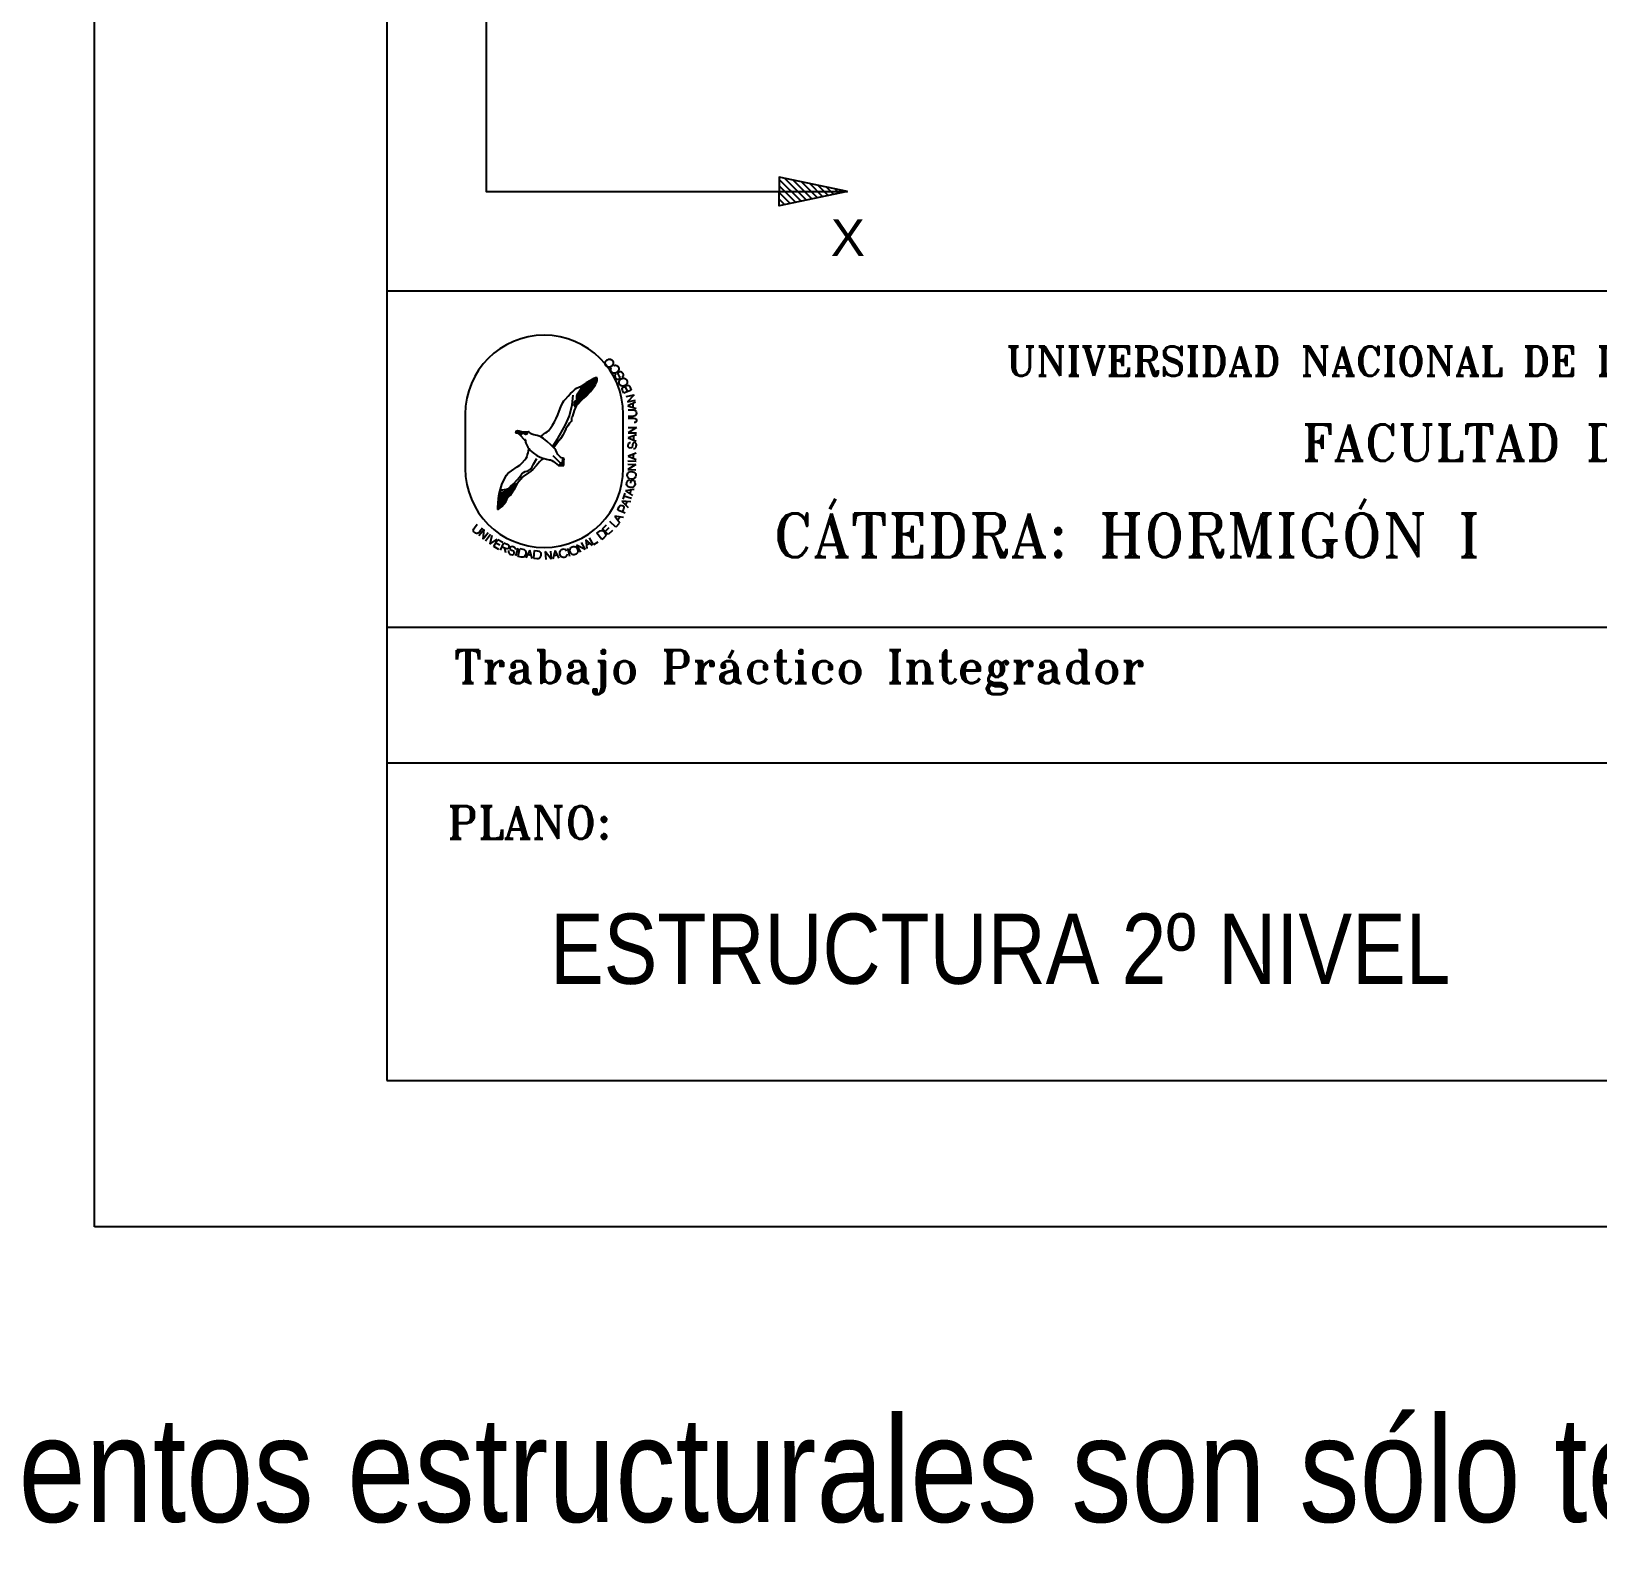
# Model space of a CAD drawing. Header units: millimetres. Extents: x 190.8 to 271.9, y 200.6 to 238.1.
# Drawn here: x 218.39 to 231.78, y 200.6 to 213.61 of the extents above; entities that cross this region are included whole.
import ezdxf
from ezdxf.enums import TextEntityAlignment as Align

# ---------------------------------------------------------------- set-up
doc = ezdxf.new("R2010")
doc.units = ezdxf.units.MM
for name, color, linetype in [('Baja', 2, 'Continuous'), ('CARATULA', 7, 'Continuous'), ('CROQUIS', 7, 'Continuous'), ('Recuadro', 1, 'Continuous'), ('Textos', 2, 'Continuous')]:
    doc.layers.add(name, color=color, linetype=linetype)
doc.styles.add('NARROW', font='ARIALN.TTF', dxfattribs={"width": 0.9})
doc.styles.add('ROMANT', font='romant', dxfattribs={"height": 2.5})
doc.styles.get("Standard").update_dxf_attribs({"font": 'ARIAL.TTF'})

# ---------------------------------------------------------------- blocks, each defined once
blk = doc.blocks.new('*X120')
at = {"color": 0}
for p, q in [((-1.541, -1.612), (-1.11, -1.181)), ((-1.541, -1.629), (-1.146, -1.234)), ((-1.541, -1.647), (-1.25, -1.356)), ((-1.54, -1.593), (-1.075, -1.128)), ((-1.538, -1.573), (-1.036, -1.071)), ((-1.535, -1.553), (-1.015, -1.033)), ((-1.533, -1.533), (-0.997, -0.997)), ((-1.531, -1.513), (-0.978, -0.961)), ((-1.529, -1.494), (-0.96, -0.924)), ((-1.528, -1.475), (-0.982, -0.929)), ((-1.527, -1.456), (-1.019, -0.948)), ((-1.525, -1.437), (-1.057, -0.969)), ((-1.524, -1.418), (-1.098, -0.992)), ((-1.523, -1.399), (-1.141, -1.018)), ((-1.522, -1.38), (-1.22, -1.079)), ((-1.52, -1.361), (-1.294, -1.135)), ((-1.518, -1.341), (-1.337, -1.16)), ((-1.515, -1.321), (-1.37, -1.175)), ((-1.513, -1.301), (-1.391, -1.179)), ((-1.51, -1.28), (-1.41, -1.18)), ((-1.503, -1.256), (-1.428, -1.181)), ((-1.496, -1.231), (-1.45, -1.185)), ((-1.541, -1.665), (-1.267, -1.391)), ((-1.541, -1.682), (-1.286, -1.427)), ((-1.511, -1.67), (-1.31, -1.47)), ((-1.442, -1.619), (-1.385, -1.562))]:
    blk.add_line(p, q, dxfattribs=at)
blk = doc.blocks.new('*X121')
at = {"color": 0}
for p, q in [((0.271, -0.383), (0.359, -0.295)), ((0.288, -0.384), (0.414, -0.258)), ((0.305, -0.384), (0.413, -0.277)), ((0.322, -0.385), (0.412, -0.296)), ((0.34, -0.385), (0.41, -0.314)), ((0.357, -0.386), (0.409, -0.333)), ((0.363, -0.291), (0.416, -0.238)), ((0.366, -0.27), (0.418, -0.219)), ((0.369, -0.249), (0.42, -0.199)), ((0.372, -0.229), (0.411, -0.19)), ((0.374, -0.386), (0.408, -0.352)), ((0.375, -0.208), (0.401, -0.183)), ((0.378, -0.187), (0.39, -0.176)), ((0.391, -0.387), (0.407, -0.371))]:
    blk.add_line(p, q, dxfattribs=at)
blk = doc.blocks.new('*X122')
at = {"color": 0}
for p, q in [((-1.011, 0.58), (-0.965, 0.626)), ((-1.001, 0.608), (-0.991, 0.617)), ((-1, 0.573), (-0.941, 0.632)), ((-0.985, 0.571), (-0.928, 0.628)), ((-0.97, 0.568), (-0.915, 0.623)), ((-0.954, 0.566), (-0.901, 0.619)), ((-0.94, 0.563), (-0.887, 0.615)), ((-0.93, 0.555), (-0.874, 0.611)), ((-0.921, 0.546), (-0.86, 0.607)), ((-0.911, 0.538), (-0.846, 0.604)), ((-0.902, 0.53), (-0.837, 0.595)), ((-0.892, 0.522), (-0.836, 0.579)), ((-0.874, 0.522), (-0.834, 0.562)), ((-0.845, 0.534), (-0.833, 0.545)), ((-0.767, 0.559), (-0.734, 0.592)), ((-0.761, 0.548), (-0.715, 0.593)), ((-0.751, 0.54), (-0.7, 0.59)), ((-0.738, 0.535), (-0.687, 0.586)), ((-0.725, 0.53), (-0.677, 0.578)), ((-0.708, 0.53), (-0.668, 0.569)), ((-0.686, 0.533), (-0.664, 0.556))]:
    blk.add_line(p, q, dxfattribs=at)
blk = doc.blocks.new('*X119')
at = {"color": 0}
for p, q in [((0.707, 1.414), (1.381, 2.088)), ((0.708, 1.397), (1.376, 2.066)), ((0.715, 1.44), (1.385, 2.11)), ((0.716, 1.388), (1.364, 2.036)), ((0.721, 1.463), (1.388, 2.131)), ((0.724, 1.379), (1.341, 1.995)), ((0.733, 1.369), (1.313, 1.95)), ((0.741, 1.36), (1.273, 1.891)), ((0.785, 1.599), (1.384, 2.197)), ((0.785, 1.616), (1.363, 2.194)), ((0.786, 1.634), (1.343, 2.191)), ((0.789, 1.584), (1.39, 2.185)), ((0.789, 1.655), (1.314, 2.181)), ((0.792, 1.57), (1.39, 2.168)), ((0.794, 1.678), (1.282, 2.166)), ((0.796, 1.556), (1.391, 2.151)), ((0.804, 1.705), (1.245, 2.146)), ((0.833, 1.752), (1.207, 2.127)), ((0.896, 1.833), (1.168, 2.105)), ((0.909, 1.864), (1.126, 2.081)), ((0.913, 1.885), (1.085, 2.058)), ((0.916, 1.906), (1.038, 2.028)), ((0.919, 1.927), (0.985, 1.992)), ((0.922, 1.948), (0.931, 1.957)), ((0.726, 1.486), (0.78, 1.54)), ((0.75, 1.351), (0.825, 1.426)), ((0.996, 1.597), (1.216, 1.817))]:
    blk.add_line(p, q, dxfattribs=at)
blk = doc.blocks.new('GABIBATROS')
at = {"color": 1, "linetype": 'Continuous'}
for p, q in [((0.814, 1.168), (0.735, 1.123)), ((0.878, 1.201), (0.814, 1.168)), ((0.906, 1.213), (0.878, 1.201)), ((0.936, 1.217), (0.906, 1.213)), ((0.927, 1.128), (0.935, 1.168)), ((0.935, 1.168), (0.937, 1.19)), ((0.937, 1.19), (0.936, 1.217)), ((0.358, 0.828), (0.407, 0.883)), ((0.407, 0.883), (0.452, 0.927)), ((0.452, 0.927), (0.492, 0.963)), ((0.483, 0.721), (0.499, 0.896)), ((0.492, 0.963), (0.527, 0.997)), ((0.527, 0.997), (0.562, 1.027)), ((0.562, 1.027), (0.604, 1.047)), ((0.569, 0.902), (0.562, 0.874)), ((0.562, 0.874), (0.562, 0.847)), ((0.581, 0.929), (0.569, 0.902)), ((0.578, 0.923), (0.575, 0.907)), ((0.575, 0.907), (0.581, 0.891)), ((0.587, 0.931), (0.578, 0.923)), ((0.6, 0.95), (0.581, 0.929)), ((0.581, 0.891), (0.589, 0.877)), ((0.604, 0.938), (0.587, 0.931)), ((0.589, 0.877), (0.591, 0.865)), ((0.591, 0.865), (0.593, 0.854)), ((0.617, 0.969), (0.6, 0.95)), ((0.604, 1.047), (0.647, 1.064)), ((0.652, 0.95), (0.604, 0.938)), ((0.629, 0.988), (0.617, 0.969)), ((0.639, 1.009), (0.629, 0.988)), ((0.647, 1.064), (0.639, 1.009)), ((0.735, 1.123), (0.647, 1.064)), ((0.647, 1.064), (0.65, 1.055)), ((0.65, 1.055), (0.659, 1.044)), ((0.699, 0.962), (0.652, 0.95)), ((0.659, 1.044), (0.689, 1.021)), ((0.689, 1.021), (0.717, 0.998)), ((0.689, 0.842), (0.733, 0.877)), ((0.716, 0.97), (0.699, 0.962)), ((0.725, 0.978), (0.716, 0.97)), ((0.717, 0.998), (0.725, 0.988)), ((0.725, 0.988), (0.725, 0.978)), ((0.733, 0.877), (0.814, 0.963)), ((0.814, 0.963), (0.854, 1.013)), ((0.854, 1.013), (0.888, 1.061)), ((0.888, 1.061), (0.909, 1.096)), ((0.909, 1.096), (0.927, 1.128)), ((1.396, 1.012), (1.402, 1.033)), ((1.402, 0.985), (1.396, 1.012)), ((1.402, 1.033), (1.419, 1.046)), ((1.423, 0.933), (1.402, 0.985)), ((1.419, 1.046), (1.438, 1.048)), ((1.56, 0.988), (1.423, 0.933)), ((1.438, 1.048), (1.448, 1.044)), ((1.448, 1.044), (1.456, 1.038)), ((1.456, 1.038), (1.458, 1.051)), ((1.458, 1.051), (1.462, 1.062)), ((1.462, 1.062), (1.48, 1.076)), ((1.48, 1.076), (1.498, 1.079)), ((1.498, 1.079), (1.516, 1.074)), ((1.516, 1.074), (1.528, 1.062)), ((1.528, 1.062), (1.54, 1.04)), ((1.54, 1.04), (1.56, 0.988)), ((0.219, 0.538), (0.246, 0.608)), ((0.246, 0.608), (0.275, 0.687)), ((0.275, 0.687), (0.31, 0.764)), ((0.31, 0.764), (0.332, 0.797)), ((0.332, 0.797), (0.358, 0.828)), ((0.432, 0.519), (0.483, 0.721)), ((0.52, 0.62), (0.489, 0.513)), ((0.519, 0.749), (0.511, 0.724)), ((0.511, 0.724), (0.544, 0.688)), ((0.526, 0.779), (0.519, 0.749)), ((0.553, 0.705), (0.52, 0.62)), ((0.569, 0.819), (0.526, 0.779)), ((0.534, 0.746), (0.53, 0.737)), ((0.53, 0.737), (0.532, 0.728)), ((0.532, 0.728), (0.538, 0.721)), ((0.544, 0.753), (0.534, 0.746)), ((0.538, 0.721), (0.553, 0.705)), ((0.557, 0.758), (0.544, 0.753)), ((0.544, 0.688), (0.595, 0.749)), ((0.565, 0.766), (0.557, 0.758)), ((0.562, 0.847), (0.569, 0.819)), ((0.585, 0.795), (0.565, 0.766)), ((0.603, 0.824), (0.585, 0.795)), ((0.593, 0.854), (0.598, 0.844)), ((0.595, 0.749), (0.644, 0.804)), ((0.598, 0.844), (0.604, 0.835)), ((0.604, 0.835), (0.603, 0.824)), ((0.644, 0.804), (0.689, 0.842)), ((1.5, 0.629), (1.586, 0.63)), ((1.586, 0.63), (1.606, 0.629)), ((1.606, 0.629), (1.621, 0.626)), ((1.621, 0.626), (1.634, 0.619)), ((1.634, 0.619), (1.643, 0.608)), ((1.643, 0.608), (1.65, 0.592)), ((1.65, 0.592), (1.652, 0.573)), ((1.652, 0.573), (1.651, 0.554)), ((0.052, 0.25), (0.088, 0.295)), ((0.088, 0.295), (0.125, 0.351)), ((0.125, 0.351), (0.16, 0.41)), ((0.16, 0.41), (0.192, 0.473)), ((0.192, 0.473), (0.219, 0.538)), ((0.219, 0.11), (0.362, 0.357)), ((0.362, 0.357), (0.432, 0.519)), ((0.401, 0.34), (0.365, 0.283)), ((0.435, 0.388), (0.401, 0.34)), ((0.456, 0.412), (0.435, 0.388)), ((0.463, 0.42), (0.456, 0.412)), ((0.468, 0.431), (0.463, 0.42)), ((0.472, 0.493), (0.468, 0.486)), ((0.468, 0.486), (0.469, 0.46)), ((0.47, 0.445), (0.468, 0.431)), ((0.469, 0.46), (0.47, 0.445)), ((0.477, 0.496), (0.472, 0.493)), ((0.483, 0.502), (0.477, 0.496)), ((0.489, 0.513), (0.483, 0.502)), ((1.502, 0.478), (1.604, 0.48)), ((1.588, 0.512), (1.503, 0.511)), ((1.625, 0.519), (1.588, 0.512)), ((1.604, 0.48), (1.632, 0.476)), ((1.63, 0.401), (1.61, 0.399)), ((1.637, 0.527), (1.625, 0.519)), ((1.643, 0.409), (1.63, 0.401)), ((1.632, 0.476), (1.642, 0.47)), ((1.646, 0.538), (1.637, 0.527)), ((1.642, 0.47), (1.648, 0.462)), ((1.651, 0.421), (1.643, 0.409)), ((1.651, 0.554), (1.646, 0.538)), ((1.648, 0.462), (1.652, 0.451)), ((1.654, 0.439), (1.651, 0.421)), ((1.652, 0.451), (1.654, 0.439)), ((-0.543, 0.237), (-0.552, 0.212)), ((-0.552, 0.212), (-0.508, 0.205)), ((-0.51, 0.248), (-0.543, 0.237)), ((-0.483, 0.24), (-0.51, 0.248)), ((-0.508, 0.205), (-0.474, 0.176)), ((-0.443, 0.228), (-0.483, 0.24)), ((-0.474, 0.176), (-0.441, 0.19)), ((-0.439, 0.188), (-0.47, 0.175)), ((-0.47, 0.175), (-0.387, 0.087)), ((-0.441, 0.19), (-0.443, 0.228)), ((-0.314, 0.233), (-0.441, 0.223)), ((-0.441, 0.223), (-0.439, 0.188)), ((-0.401, 0.206), (-0.397, 0.214)), ((-0.399, 0.199), (-0.401, 0.206)), ((-0.392, 0.191), (-0.399, 0.199)), ((-0.397, 0.214), (-0.39, 0.219)), ((-0.37, 0.183), (-0.392, 0.191)), ((-0.39, 0.219), (-0.379, 0.223)), ((-0.387, 0.087), (-0.377, 0.081)), ((-0.379, 0.223), (-0.366, 0.223)), ((-0.377, 0.081), (-0.372, 0.083)), ((-0.372, 0.083), (-0.369, 0.087)), ((-0.371, 0.078), (-0.372, 0.069)), ((-0.372, 0.069), (-0.367, 0.04)), ((-0.368, 0.082), (-0.371, 0.078)), ((-0.347, 0.187), (-0.37, 0.183)), ((-0.369, 0.087), (-0.366, 0.087)), ((-0.365, 0.085), (-0.368, 0.082)), ((-0.367, 0.04), (-0.362, 0.021)), ((-0.366, 0.223), (-0.354, 0.221)), ((-0.366, 0.087), (-0.365, 0.085)), ((-0.362, 0.021), (-0.354, 0)), ((-0.354, 0.221), (-0.345, 0.215)), ((-0.336, 0.2), (-0.347, 0.187)), ((-0.345, 0.215), (-0.338, 0.208)), ((-0.338, 0.208), (-0.336, 0.2)), ((-0.303, 0.229), (-0.314, 0.233)), ((-0.294, 0.219), (-0.303, 0.229)), ((-0.278, 0.202), (-0.294, 0.219)), ((-0.255, 0.189), (-0.278, 0.202)), ((-0.218, 0.175), (-0.255, 0.189)), ((-0.154, 0.161), (-0.218, 0.175)), ((-0.119, 0.152), (-0.154, 0.161)), ((-0.087, 0.14), (-0.119, 0.152)), ((-0.088, 0.143), (-0.062, 0.17)), ((-0.033, 0.105), (-0.088, 0.143)), ((-0.042, 0.11), (-0.087, 0.14)), ((-0.062, 0.17), (-0.04, 0.188)), ((0.023, 0.056), (-0.042, 0.11)), ((-0.04, 0.188), (-0.003, 0.214)), ((0.028, 0.054), (-0.033, 0.105)), ((-0.003, 0.214), (0.025, 0.23)), ((0.092, -0.006), (0.023, 0.056)), ((0.025, 0.23), (0.052, 0.25)), ((0.09, -0.004), (0.028, 0.054)), ((0.125, -0.043), (0.219, 0.11)), ((0.216, 0.036), (0.148, -0.064)), ((0.267, 0.103), (0.216, 0.036)), ((0.313, 0.171), (0.267, 0.103)), ((0.341, 0.229), (0.313, 0.171)), ((0.365, 0.283), (0.341, 0.229)), ((1.5, -0.017), (1.506, 0.011)), ((1.506, 0.011), (1.513, 0.023)), ((1.513, 0.023), (1.521, 0.031)), ((1.521, 0.031), (1.533, 0.036)), ((1.533, 0.036), (1.544, 0.038)), ((1.589, 0.018), (1.583, -0.01)), ((1.601, 0.03), (1.589, 0.018)), ((1.618, 0.034), (1.601, 0.03)), ((1.634, 0.032), (1.618, 0.034)), ((1.642, 0.025), (1.634, 0.032)), ((1.648, 0.014), (1.642, 0.025)), ((1.652, 0), (1.648, 0.014)), ((-0.431, -0.335), (-0.382, -0.28)), ((-0.382, -0.28), (-0.359, -0.249)), ((-0.359, -0.249), (-0.342, -0.218)), ((-0.354, 0), (-0.329, -0.048)), ((-0.342, -0.218), (-0.33, -0.186)), ((-0.33, -0.186), (-0.322, -0.151)), ((-0.329, -0.048), (-0.311, -0.075)), ((-0.322, -0.151), (-0.307, -0.08)), ((-0.311, -0.075), (-0.29, -0.101)), ((-0.29, -0.101), (-0.228, -0.154)), ((-0.228, -0.154), (-0.163, -0.199)), ((-0.221, -0.361), (-0.162, -0.258)), ((-0.163, -0.199), (-0.114, -0.225)), ((-0.075, -0.279), (-0.115, -0.315)), ((-0.114, -0.225), (-0.071, -0.242)), ((-0.042, -0.253), (-0.075, -0.279)), ((-0.071, -0.242), (0.015, -0.271)), ((0.015, -0.271), (0.062, -0.279)), ((0.062, -0.279), (0.087, -0.283)), ((0.087, -0.283), (0.113, -0.293)), ((0.148, -0.064), (0.09, -0.004)), ((0.147, -0.061), (0.092, -0.006)), ((0.131, -0.199), (0.26, -0.332)), ((0.166, -0.082), (0.147, -0.061)), ((0.181, -0.104), (0.166, -0.082)), ((0.204, -0.144), (0.181, -0.104)), ((0.223, -0.18), (0.204, -0.144)), ((0.245, -0.209), (0.223, -0.18)), ((0.268, -0.229), (0.245, -0.209)), ((0.29, -0.242), (0.268, -0.229)), ((0.336, -0.264), (0.29, -0.242)), ((0.311, -0.249), (0.3, -0.325)), ((0.336, -0.264), (0.311, -0.249)), ((0.329, -0.288), (0.336, -0.264)), ((0.331, -0.311), (0.336, -0.264)), ((1.505, -0.045), (1.5, -0.017)), ((1.52, -0.063), (1.505, -0.045)), ((1.54, -0.07), (1.52, -0.063)), ((1.559, -0.064), (1.54, -0.07)), ((1.573, -0.05), (1.559, -0.064)), ((1.583, -0.01), (1.573, -0.05)), ((1.599, -0.076), (1.614, -0.074)), ((1.614, -0.074), (1.628, -0.068)), ((1.628, -0.068), (1.639, -0.059)), ((1.639, -0.059), (1.647, -0.048)), ((1.647, -0.048), (1.651, -0.033)), ((1.651, -0.033), (1.653, -0.015)), ((1.653, -0.015), (1.652, 0)), ((-0.76, -0.638), (-0.715, -0.558)), ((-0.715, -0.558), (-0.692, -0.532)), ((-0.692, -0.532), (-0.67, -0.513)), ((-0.67, -0.513), (-0.623, -0.48)), ((-0.623, -0.48), (-0.52, -0.409)), ((-0.52, -0.409), (-0.475, -0.375)), ((-0.483, -0.603), (-0.458, -0.569)), ((-0.475, -0.375), (-0.431, -0.335)), ((-0.458, -0.569), (-0.434, -0.538)), ((-0.434, -0.538), (-0.408, -0.512)), ((-0.317, -0.519), (-0.415, -0.584)), ((-0.408, -0.512), (-0.377, -0.495)), ((-0.377, -0.495), (-0.346, -0.484)), ((-0.346, -0.484), (-0.313, -0.472)), ((-0.278, -0.495), (-0.317, -0.519)), ((-0.313, -0.472), (-0.297, -0.462)), ((-0.297, -0.462), (-0.281, -0.448)), ((-0.281, -0.448), (-0.25, -0.409)), ((-0.237, -0.459), (-0.278, -0.495)), ((-0.25, -0.409), (-0.221, -0.361)), ((-0.176, -0.388), (-0.237, -0.459)), ((-0.115, -0.315), (-0.176, -0.388)), ((0.113, -0.293), (0.142, -0.311)), ((0.142, -0.311), (0.172, -0.334)), ((0.172, -0.334), (0.233, -0.383)), ((0.233, -0.383), (0.329, -0.385)), ((0.28, -0.336), (0.238, -0.381)), ((0.238, -0.381), (0.327, -0.383)), ((0.3, -0.325), (0.28, -0.336)), ((0.324, -0.314), (0.329, -0.288)), ((0.329, -0.385), (0.324, -0.314)), ((0.327, -0.383), (0.331, -0.311)), ((1.487, -0.56), (1.491, -0.541)), ((1.491, -0.589), (1.487, -0.56)), ((1.491, -0.541), (1.499, -0.524)), ((1.499, -0.524), (1.511, -0.511)), ((1.511, -0.511), (1.528, -0.501)), ((1.528, -0.501), (1.568, -0.494)), ((1.568, -0.494), (1.59, -0.498)), ((1.59, -0.498), (1.608, -0.505)), ((1.608, -0.505), (1.624, -0.517)), ((1.624, -0.517), (1.634, -0.532)), ((1.634, -0.532), (1.64, -0.55)), ((1.641, -0.568), (1.637, -0.588)), ((1.64, -0.55), (1.641, -0.568)), ((-0.85, -0.899), (-0.826, -0.813)), ((-0.826, -0.813), (-0.799, -0.729)), ((-0.815, -0.83), (-0.783, -0.826)), ((-0.799, -0.729), (-0.76, -0.638)), ((-0.783, -0.826), (-0.751, -0.824)), ((-0.743, -0.857), (-0.772, -0.871)), ((-0.751, -0.824), (-0.718, -0.818)), ((-0.715, -0.839), (-0.743, -0.857)), ((-0.52, -0.712), (-0.731, -0.91)), ((-0.718, -0.818), (-0.7, -0.811)), ((-0.676, -0.808), (-0.715, -0.839)), ((-0.7, -0.811), (-0.682, -0.802)), ((-0.682, -0.802), (-0.64, -0.769)), ((-0.63, -0.772), (-0.676, -0.808)), ((-0.644, -0.922), (-0.593, -0.846)), ((-0.64, -0.769), (-0.595, -0.725)), ((-0.574, -0.74), (-0.63, -0.772)), ((-0.595, -0.725), (-0.513, -0.639)), ((-0.593, -0.846), (-0.563, -0.802)), ((-0.516, -0.71), (-0.574, -0.74)), ((-0.563, -0.802), (-0.516, -0.71)), ((-0.456, -0.63), (-0.52, -0.712)), ((-0.513, -0.639), (-0.483, -0.603)), ((-0.438, -0.605), (-0.456, -0.63)), ((-0.415, -0.584), (-0.438, -0.605)), ((1.475, -0.722), (1.476, -0.701)), ((1.479, -0.741), (1.475, -0.722)), ((1.476, -0.701), (1.485, -0.672)), ((1.488, -0.758), (1.479, -0.741)), ((1.485, -0.672), (1.503, -0.655)), ((1.503, -0.772), (1.488, -0.758)), ((1.506, -0.613), (1.491, -0.589)), ((1.503, -0.655), (1.529, -0.647)), ((1.521, -0.781), (1.503, -0.772)), ((1.53, -0.628), (1.506, -0.613)), ((1.541, -0.787), (1.521, -0.781)), ((1.562, -0.635), (1.53, -0.628)), ((1.562, -0.787), (1.541, -0.787)), ((1.551, -0.706), (1.56, -0.649)), ((1.56, -0.649), (1.615, -0.658)), ((1.563, -0.635), (1.562, -0.635)), ((1.582, -0.784), (1.562, -0.787)), ((1.582, -0.634), (1.563, -0.635)), ((1.601, -0.628), (1.582, -0.634)), ((1.599, -0.775), (1.582, -0.784)), ((1.612, -0.761), (1.599, -0.775)), ((1.617, -0.619), (1.601, -0.628)), ((1.622, -0.743), (1.612, -0.761)), ((1.615, -0.658), (1.627, -0.691)), ((1.629, -0.605), (1.617, -0.619)), ((1.628, -0.723), (1.622, -0.743)), ((1.627, -0.691), (1.628, -0.723)), ((1.637, -0.588), (1.629, -0.605)), ((-0.872, -1.076), (-0.879, -1.135)), ((-0.879, -1.135), (-0.879, -1.186)), ((-0.866, -0.984), (-0.872, -1.076)), ((-0.86, -0.935), (-0.866, -0.984)), ((-0.85, -0.899), (-0.86, -0.935)), ((-0.842, -0.887), (-0.85, -0.899)), ((-0.731, -0.91), (-0.85, -0.899)), ((-0.833, -0.88), (-0.842, -0.887)), ((-0.84, -1.164), (-0.804, -1.133)), ((-0.812, -0.875), (-0.833, -0.88)), ((-0.791, -0.874), (-0.812, -0.875)), ((-0.804, -1.133), (-0.765, -1.091)), ((-0.772, -0.871), (-0.791, -0.874)), ((-0.765, -1.091), (-0.731, -1.045)), ((-0.731, -1.045), (-0.709, -1.003)), ((-0.709, -1.003), (-0.692, -0.967)), ((-0.692, -0.967), (-0.669, -0.945)), ((-0.669, -0.945), (-0.644, -0.922)), ((1.334, -1.146), (1.344, -1.126)), ((1.344, -1.126), (1.358, -1.112)), ((1.358, -1.112), (1.376, -1.107)), ((1.376, -1.107), (1.396, -1.11)), ((1.396, -1.11), (1.41, -1.12)), ((1.41, -1.12), (1.421, -1.133)), ((1.421, -1.133), (1.423, -1.153)), ((-0.879, -1.186), (-0.858, -1.176)), ((-0.858, -1.176), (-0.84, -1.164)), ((1.168, -1.404), (1.168, -1.404)), ((1.275, -1.507), (1.168, -1.404)), ((1.313, -1.196), (1.334, -1.146)), ((1.45, -1.254), (1.313, -1.196)), ((1.416, -1.178), (1.393, -1.23)), ((1.423, -1.153), (1.416, -1.178)), ((-1.322, -1.565), (-1.32, -1.551)), ((-1.319, -1.579), (-1.322, -1.565)), ((-1.32, -1.551), (-1.314, -1.536)), ((-1.31, -1.592), (-1.319, -1.579)), ((-1.314, -1.536), (-1.301, -1.518)), ((-1.296, -1.606), (-1.31, -1.592)), ((-1.301, -1.518), (-1.248, -1.453)), ((-1.28, -1.616), (-1.296, -1.606)), ((-1.264, -1.622), (-1.28, -1.616)), ((-1.249, -1.622), (-1.264, -1.622)), ((-1.236, -1.617), (-1.249, -1.622)), ((-1.21, -1.592), (-1.236, -1.617)), ((-1.156, -1.526), (-1.21, -1.592)), ((0.873, -1.828), (0.798, -1.702)), ((0.93, -1.617), (0.971, -1.586)), ((1.02, -1.735), (0.93, -1.617)), ((0.971, -1.586), (0.994, -1.572)), ((0.994, -1.572), (1.018, -1.567)), ((1.018, -1.567), (1.033, -1.57)), ((1.062, -1.703), (1.02, -1.735)), ((1.033, -1.536), (1.109, -1.464)), ((1.137, -1.643), (1.033, -1.536)), ((1.033, -1.57), (1.047, -1.577)), ((1.047, -1.577), (1.073, -1.601)), ((1.08, -1.686), (1.062, -1.703)), ((1.073, -1.601), (1.088, -1.627)), ((1.09, -1.669), (1.08, -1.686)), ((1.088, -1.627), (1.093, -1.65)), ((1.093, -1.65), (1.09, -1.669)), ((1.215, -1.568), (1.137, -1.643)), ((1.339, -1.44), (1.275, -1.507)), ((1.339, -1.44), (1.339, -1.44)), ((-0.947, -1.863), (-0.875, -1.733)), ((-0.853, -1.915), (-0.947, -1.863)), ((-0.875, -1.733), (-0.782, -1.784)), ((-0.826, -1.929), (-0.825, -1.928)), ((-0.825, -1.928), (-0.766, -1.793)), ((-0.751, -1.89), (-0.798, -1.865)), ((-0.766, -1.793), (-0.706, -1.82)), ((-0.71, -1.902), (-0.751, -1.89)), ((-0.695, -1.9), (-0.71, -1.902)), ((-0.706, -1.82), (-0.68, -1.837)), ((-0.682, -1.892), (-0.695, -1.9)), ((-0.674, -1.88), (-0.682, -1.892)), ((-0.679, -1.936), (-0.682, -1.95)), ((-0.682, -1.95), (-0.68, -1.965)), ((-0.68, -1.837), (-0.673, -1.845)), ((-0.68, -1.965), (-0.675, -1.978)), ((-0.675, -1.978), (-0.666, -1.989)), ((-0.671, -1.856), (-0.674, -1.88)), ((-0.673, -1.845), (-0.671, -1.856)), ((-0.666, -1.989), (-0.654, -1.999)), ((-0.655, -1.881), (-0.642, -1.864)), ((-0.655, -1.899), (-0.655, -1.881)), ((-0.644, -1.916), (-0.655, -1.899)), ((-0.654, -1.999), (-0.638, -2.006)), ((-0.617, -1.932), (-0.644, -1.916)), ((-0.642, -1.864), (-0.632, -1.858)), ((-0.632, -1.858), (-0.62, -1.856)), ((-0.62, -1.856), (-0.592, -1.859)), ((-0.59, -1.948), (-0.617, -1.932)), ((-0.592, -1.859), (-0.567, -1.874)), ((-0.575, -1.966), (-0.59, -1.948)), ((-0.588, -2.003), (-0.578, -1.984)), ((-0.578, -1.984), (-0.575, -1.966)), ((-0.567, -1.874), (-0.553, -1.895)), ((-0.552, -1.907), (-0.554, -1.918)), ((-0.553, -1.895), (-0.552, -1.907)), ((-0.503, -2.043), (-0.472, -1.898)), ((-0.472, -1.898), (-0.421, -1.908)), ((-0.421, -1.908), (-0.395, -1.916)), ((-0.395, -1.916), (-0.377, -1.931)), ((-0.377, -1.931), (-0.369, -1.944)), ((-0.366, -1.996), (-0.376, -2.024)), ((-0.369, -1.944), (-0.364, -1.96)), ((-0.363, -1.976), (-0.366, -1.996)), ((-0.364, -1.96), (-0.363, -1.976)), ((-0.218, -2.082), (-0.205, -1.934)), ((-0.205, -1.934), (-0.154, -1.939)), ((-0.154, -1.939), (-0.128, -1.944)), ((-0.128, -1.944), (-0.107, -1.956)), ((-0.107, -1.956), (-0.097, -1.968)), ((-0.097, -1.968), (-0.091, -1.983)), ((-0.091, -1.983), (-0.088, -2.018)), ((0.256, -1.971), (0.259, -1.952)), ((0.257, -1.993), (0.256, -1.971)), ((0.262, -2.013), (0.257, -1.993)), ((0.259, -1.952), (0.267, -1.935)), ((0.267, -1.935), (0.279, -1.922)), ((0.279, -1.922), (0.295, -1.912)), ((0.295, -1.912), (0.313, -1.907)), ((0.313, -1.907), (0.334, -1.906)), ((0.334, -1.906), (0.351, -1.913)), ((0.351, -1.913), (0.367, -1.924)), ((0.367, -1.924), (0.377, -1.94)), ((0.438, -1.932), (0.443, -1.904)), ((0.445, -1.965), (0.438, -1.932)), ((0.443, -1.904), (0.458, -1.881)), ((0.445, -1.965), (0.445, -1.965)), ((0.455, -1.982), (0.445, -1.965)), ((0.467, -1.997), (0.455, -1.982)), ((0.458, -1.881), (0.483, -1.866)), ((0.482, -2.008), (0.467, -1.997)), ((0.483, -1.866), (0.502, -1.861)), ((0.502, -1.861), (0.521, -1.862)), ((0.521, -1.862), (0.539, -1.867)), ((0.539, -1.867), (0.554, -1.879)), ((0.554, -1.879), (0.567, -1.893)), ((0.569, -1.988), (0.554, -2.001)), ((0.567, -1.893), (0.577, -1.913)), ((0.578, -1.973), (0.569, -1.988)), ((0.577, -1.913), (0.582, -1.934)), ((0.582, -1.954), (0.578, -1.973)), ((0.582, -1.934), (0.582, -1.954)), ((0.952, -1.781), (0.873, -1.828)), ((-0.638, -2.006), (-0.609, -2.01)), ((-0.609, -2.01), (-0.596, -2.007)), ((-0.596, -2.007), (-0.588, -2.003)), ((-0.449, -2.054), (-0.503, -2.043)), ((-0.425, -2.057), (-0.449, -2.054)), ((-0.407, -2.053), (-0.425, -2.057)), ((-0.39, -2.043), (-0.407, -2.053)), ((-0.376, -2.024), (-0.39, -2.043)), ((-0.164, -2.087), (-0.218, -2.082)), ((-0.14, -2.087), (-0.164, -2.087)), ((-0.122, -2.081), (-0.14, -2.087)), ((-0.107, -2.069), (-0.122, -2.081)), ((-0.095, -2.048), (-0.107, -2.069)), ((-0.088, -2.018), (-0.095, -2.048)), ((0.271, -2.031), (0.262, -2.013)), ((0.283, -2.046), (0.271, -2.031)), ((0.297, -2.056), (0.283, -2.046)), ((0.316, -2.06), (0.297, -2.056)), ((0.337, -2.059), (0.316, -2.06)), ((0.359, -2.052), (0.337, -2.059)), ((0.375, -2.04), (0.359, -2.052)), ((0.386, -2.022), (0.375, -2.04)), ((0.391, -2), (0.386, -2.022)), ((0.5, -2.014), (0.482, -2.008)), ((0.519, -2.014), (0.5, -2.014)), ((0.538, -2.009), (0.519, -2.014)), ((0.554, -2.001), (0.538, -2.009))]:
    blk.add_line(p, q, dxfattribs=at)
at = {"color": 1}
for p, q in [((1.457, 1.041), (1.49, 0.96)), ((1.468, 0.874), (1.613, 0.904)), ((1.613, 0.904), (1.488, 0.779)), ((1.488, 0.779), (1.634, 0.809)), ((1.638, 0.772), (1.494, 0.703)), ((1.494, 0.703), (1.647, 0.657)), ((1.585, 0.747), (1.59, 0.674)), ((1.503, 0.311), (1.652, 0.31)), ((1.652, 0.31), (1.503, 0.214)), ((1.503, 0.214), (1.652, 0.213)), ((1.653, 0.177), (1.503, 0.119)), ((1.503, 0.119), (1.651, 0.061)), ((1.597, 0.155), (1.597, 0.082)), ((1.649, -0.156), (1.5, -0.213)), ((1.5, -0.213), (1.647, -0.272)), ((1.594, -0.177), (1.594, -0.251)), ((1.644, -0.365), (1.494, -0.459)), ((1.494, -0.459), (1.642, -0.462)), ((1.496, -0.362), (1.644, -0.365)), ((1.646, -0.311), (1.498, -0.306)), ((1.61, -0.82), (1.452, -0.845)), ((1.452, -0.845), (1.584, -0.933)), ((1.551, -0.829), (1.534, -0.9)), ((1.389, -1.035), (1.5, -1.149)), ((1.549, -1.044), (1.389, -1.035)), ((1.441, -0.889), (1.407, -1)), ((1.566, -0.988), (1.424, -0.945)), ((1.481, -1.04), (1.453, -1.101)), ((1.257, -1.305), (1.353, -1.431)), ((1.415, -1.333), (1.257, -1.305)), ((1.355, -1.322), (1.316, -1.382)), ((-1.124, -1.551), (-1.218, -1.667)), ((-1.142, -1.728), (-1.124, -1.551)), ((-1.048, -1.612), (-1.142, -1.728)), ((-1.01, -1.642), (-1.099, -1.761)), ((-0.986, -1.662), (-1.019, -1.818)), ((1.15, -1.523), (1.083, -1.588)), ((-1.019, -1.818), (-0.888, -1.725)), ((-0.836, -1.839), (-0.911, -1.798)), ((-0.751, -1.889), (-0.735, -1.969)), ((-0.546, -2.031), (-0.505, -1.889)), ((-0.289, -1.927), (-0.361, -2.069)), ((-0.245, -2.081), (-0.289, -1.927)), ((-0.009, -1.949), (-0.001, -2.098)), ((0.096, -2.093), (-0.009, -1.949)), ((0.088, -1.944), (0.096, -2.093)), ((0.17, -1.932), (0.132, -2.087)), ((0.247, -2.072), (0.17, -1.932)), ((0.395, -1.893), (0.431, -2.038)), ((0.56, -1.834), (0.634, -1.963)), ((0.718, -1.915), (0.56, -1.834)), ((0.644, -1.785), (0.718, -1.915)), ((0.73, -1.74), (0.749, -1.898)), ((0.852, -1.843), (0.73, -1.74)), ((0.805, -1.804), (0.742, -1.839)), ((-0.262, -2.024), (-0.333, -2.014)), ((0.217, -2.018), (0.146, -2.029))]:
    blk.add_line(p, q, dxfattribs=at)
at = {"color": 1, "linetype": 'Continuous'}
for points in [[(1.204, 1.429), (1.194, 1.423), (1.185, 1.418), (1.177, 1.415), (1.171, 1.412), (1.165, 1.41), (1.159, 1.409), (1.154, 1.409), (1.15, 1.409), (1.146, 1.409), (1.142, 1.409), (1.138, 1.41), (1.134, 1.411), (1.131, 1.411), (1.128, 1.413), (1.124, 1.414), (1.121, 1.416), (1.118, 1.417), (1.115, 1.419), (1.112, 1.421), (1.11, 1.423), (1.107, 1.425), (1.105, 1.428), (1.102, 1.43), (1.1, 1.432), (1.098, 1.434), (1.096, 1.436), (1.095, 1.438), (1.093, 1.441), (1.092, 1.443), (1.091, 1.445), (1.09, 1.447), (1.089, 1.449), (1.088, 1.451), (1.087, 1.453), (1.086, 1.456), (1.085, 1.458), (1.084, 1.46), (1.084, 1.462), (1.083, 1.464), (1.083, 1.467), (1.083, 1.469), (1.082, 1.471), (1.082, 1.473), (1.082, 1.476), (1.082, 1.478), (1.082, 1.48), (1.082, 1.483), (1.082, 1.485), (1.083, 1.487), (1.083, 1.49), (1.084, 1.492), (1.084, 1.494), (1.085, 1.496), (1.086, 1.499), (1.086, 1.501), (1.087, 1.503), (1.088, 1.505), (1.09, 1.508), (1.091, 1.51), (1.092, 1.512), (1.093, 1.514), (1.095, 1.516), (1.096, 1.518), (1.098, 1.52), (1.099, 1.522), (1.101, 1.524), (1.103, 1.526), (1.105, 1.528), (1.106, 1.53), (1.108, 1.532), (1.11, 1.534), (1.112, 1.535), (1.114, 1.537), (1.116, 1.539), (1.118, 1.54), (1.121, 1.542), (1.123, 1.543), (1.125, 1.545), (1.127, 1.546), (1.13, 1.547), (1.132, 1.548), (1.134, 1.549), (1.136, 1.55), (1.139, 1.551), (1.141, 1.552), (1.144, 1.553), (1.146, 1.553), (1.148, 1.554), (1.151, 1.554), (1.153, 1.555), (1.156, 1.555), (1.158, 1.555), (1.16, 1.555), (1.163, 1.555), (1.165, 1.555), (1.167, 1.555), (1.17, 1.555), (1.172, 1.555), (1.174, 1.554), (1.177, 1.554), (1.179, 1.553), (1.181, 1.553), (1.183, 1.552), (1.185, 1.552), (1.188, 1.551), (1.19, 1.55), (1.192, 1.549), (1.194, 1.548), (1.196, 1.547), (1.198, 1.546), (1.2, 1.544), (1.202, 1.543), (1.204, 1.542), (1.205, 1.54), (1.207, 1.539), (1.209, 1.537), (1.211, 1.535), (1.212, 1.534), (1.214, 1.532), (1.215, 1.53), (1.217, 1.528), (1.218, 1.526), (1.22, 1.524), (1.221, 1.522), (1.222, 1.52), (1.223, 1.518), (1.225, 1.516), (1.226, 1.514), (1.227, 1.512), (1.228, 1.509), (1.228, 1.507), (1.229, 1.505), (1.23, 1.503), (1.23, 1.5), (1.231, 1.498), (1.231, 1.496), (1.232, 1.494), (1.232, 1.491), (1.232, 1.489), (1.232, 1.487), (1.232, 1.484), (1.232, 1.482), (1.232, 1.48), (1.232, 1.478), (1.231, 1.475), (1.231, 1.473), (1.23, 1.471), (1.23, 1.469), (1.229, 1.466), (1.228, 1.464), (1.227, 1.462), (1.226, 1.46), (1.225, 1.458), (1.224, 1.455), (1.223, 1.453), (1.222, 1.451), (1.22, 1.449), (1.219, 1.447), (1.217, 1.444), (1.216, 1.442), (1.214, 1.44), (1.212, 1.438), (1.21, 1.435), (1.208, 1.433), (1.206, 1.432), (1.205, 1.43), (1.204, 1.429), (1.204, 1.429)], [(1.24, 1.438), (1.248, 1.44), (1.254, 1.442), (1.26, 1.443), (1.265, 1.444), (1.27, 1.444), (1.274, 1.444), (1.277, 1.443), (1.28, 1.443), (1.283, 1.442), (1.286, 1.442), (1.289, 1.441), (1.291, 1.44), (1.294, 1.439), (1.296, 1.438), (1.298, 1.437), (1.301, 1.435), (1.303, 1.434), (1.305, 1.433), (1.307, 1.431), (1.309, 1.429), (1.311, 1.427), (1.313, 1.426), (1.315, 1.424), (1.317, 1.422), (1.318, 1.42), (1.32, 1.417), (1.322, 1.415), (1.323, 1.413), (1.325, 1.411), (1.326, 1.409), (1.327, 1.406), (1.328, 1.404), (1.329, 1.402), (1.33, 1.4), (1.331, 1.397), (1.332, 1.395), (1.333, 1.393), (1.333, 1.391), (1.334, 1.389), (1.334, 1.386), (1.335, 1.384), (1.335, 1.382), (1.335, 1.38), (1.335, 1.378), (1.335, 1.376), (1.335, 1.373), (1.334, 1.371), (1.334, 1.369), (1.333, 1.367), (1.333, 1.365), (1.332, 1.362), (1.331, 1.36), (1.33, 1.358), (1.329, 1.356), (1.328, 1.354), (1.327, 1.351), (1.326, 1.349), (1.325, 1.347), (1.324, 1.345), (1.322, 1.343), (1.321, 1.341), (1.319, 1.339), (1.318, 1.337), (1.316, 1.335), (1.315, 1.333), (1.313, 1.331), (1.311, 1.329), (1.31, 1.327), (1.308, 1.325), (1.306, 1.323), (1.304, 1.321), (1.302, 1.32), (1.3, 1.318), (1.298, 1.316), (1.296, 1.315), (1.293, 1.313), (1.291, 1.312), (1.289, 1.31), (1.286, 1.309), (1.284, 1.308), (1.282, 1.306), (1.279, 1.305), (1.277, 1.304), (1.275, 1.303), (1.273, 1.303), (1.27, 1.302), (1.268, 1.301), (1.266, 1.301), (1.263, 1.3), (1.261, 1.3), (1.259, 1.299), (1.257, 1.299), (1.254, 1.299), (1.252, 1.299), (1.25, 1.299), (1.248, 1.299), (1.245, 1.299), (1.243, 1.299), (1.241, 1.3), (1.239, 1.3), (1.237, 1.301), (1.235, 1.301), (1.232, 1.302), (1.23, 1.302), (1.228, 1.303), (1.226, 1.304), (1.224, 1.305), (1.222, 1.306), (1.22, 1.307), (1.218, 1.308), (1.216, 1.31), (1.214, 1.311), (1.212, 1.312), (1.21, 1.314), (1.209, 1.315), (1.207, 1.317), (1.205, 1.319), (1.203, 1.32), (1.202, 1.322), (1.2, 1.324), (1.199, 1.326), (1.197, 1.328), (1.196, 1.33), (1.195, 1.332), (1.194, 1.334), (1.192, 1.336), (1.191, 1.339), (1.19, 1.341), (1.189, 1.343), (1.189, 1.345), (1.188, 1.348), (1.187, 1.35), (1.187, 1.352), (1.187, 1.355), (1.186, 1.358), (1.186, 1.36), (1.186, 1.363), (1.187, 1.367), (1.187, 1.37), (1.188, 1.374), (1.189, 1.378), (1.191, 1.383), (1.193, 1.389), (1.195, 1.395)], [(1.447, 1.074), (1.436, 1.07), (1.427, 1.067), (1.419, 1.065), (1.411, 1.064), (1.405, 1.063), (1.4, 1.063), (1.395, 1.064), (1.391, 1.065), (1.386, 1.066), (1.383, 1.067), (1.379, 1.068), (1.376, 1.069), (1.372, 1.071), (1.369, 1.073), (1.367, 1.075), (1.364, 1.077), (1.361, 1.079), (1.359, 1.081), (1.356, 1.084), (1.354, 1.086), (1.352, 1.089), (1.35, 1.092), (1.348, 1.094), (1.346, 1.097), (1.345, 1.099), (1.343, 1.102), (1.342, 1.104), (1.341, 1.107), (1.34, 1.109), (1.339, 1.111), (1.338, 1.114), (1.338, 1.116), (1.337, 1.118), (1.337, 1.121), (1.336, 1.123), (1.336, 1.125), (1.336, 1.128), (1.336, 1.13), (1.336, 1.132), (1.336, 1.135), (1.336, 1.137), (1.336, 1.139), (1.336, 1.141), (1.337, 1.144), (1.337, 1.146), (1.338, 1.148), (1.338, 1.151), (1.339, 1.153), (1.34, 1.155), (1.341, 1.157), (1.342, 1.159), (1.343, 1.161), (1.344, 1.163), (1.345, 1.166), (1.346, 1.168), (1.347, 1.17), (1.349, 1.171), (1.35, 1.173), (1.352, 1.175), (1.354, 1.177), (1.355, 1.179), (1.357, 1.181), (1.359, 1.183), (1.361, 1.184), (1.363, 1.186), (1.365, 1.188), (1.367, 1.189), (1.369, 1.191), (1.371, 1.192), (1.373, 1.194), (1.376, 1.195), (1.378, 1.196), (1.38, 1.198), (1.383, 1.199), (1.385, 1.2), (1.388, 1.201), (1.39, 1.202), (1.393, 1.203), (1.395, 1.204), (1.397, 1.204), (1.4, 1.205), (1.402, 1.206), (1.405, 1.206), (1.407, 1.206), (1.41, 1.207), (1.412, 1.207), (1.415, 1.207), (1.417, 1.207), (1.419, 1.207), (1.422, 1.207), (1.424, 1.207), (1.427, 1.207), (1.429, 1.207), (1.431, 1.206), (1.433, 1.206), (1.436, 1.205), (1.438, 1.205), (1.44, 1.204), (1.442, 1.203), (1.444, 1.202), (1.446, 1.201), (1.448, 1.2), (1.45, 1.199), (1.452, 1.198), (1.454, 1.197), (1.456, 1.196), (1.458, 1.194), (1.46, 1.193), (1.462, 1.191), (1.463, 1.19), (1.465, 1.188), (1.467, 1.187), (1.468, 1.185), (1.47, 1.183), (1.471, 1.181), (1.473, 1.18), (1.474, 1.178), (1.475, 1.176), (1.476, 1.174), (1.477, 1.172), (1.479, 1.17), (1.48, 1.167), (1.481, 1.165), (1.482, 1.163), (1.482, 1.161), (1.483, 1.158), (1.484, 1.156), (1.485, 1.154), (1.485, 1.151), (1.486, 1.149), (1.486, 1.147), (1.486, 1.144), (1.487, 1.142), (1.487, 1.139), (1.487, 1.137), (1.487, 1.135), (1.487, 1.132), (1.487, 1.13), (1.486, 1.128), (1.486, 1.126), (1.486, 1.123), (1.485, 1.121), (1.485, 1.119), (1.484, 1.117), (1.483, 1.115), (1.482, 1.113), (1.481, 1.11), (1.48, 1.108), (1.479, 1.106), (1.478, 1.104), (1.476, 1.102), (1.475, 1.1), (1.473, 1.098), (1.472, 1.096), (1.47, 1.095), (1.469, 1.093), (1.467, 1.091), (1.465, 1.089), (1.463, 1.087), (1.461, 1.085), (1.459, 1.083), (1.456, 1.081), (1.454, 1.08), (1.452, 1.078), (1.45, 1.076), (1.449, 1.075), (1.448, 1.074), (1.447, 1.074)]]:
    blk.add_lwpolyline(points, dxfattribs=at)
blk.add_lwpolyline([(1.279, 1.287, 0.029143), (1.274, 1.283, 0.04084), (1.271, 1.279, 0.020576), (1.267, 1.274, 0.02489), (1.264, 1.269, 0.09405), (1.262, 1.26, 0.058559), (1.262, 1.244, 0.058666), (1.266, 1.229, 0.062608), (1.272, 1.217, 0.037699), (1.283, 1.204, 0.052779), (1.292, 1.197, 0.020816), (1.298, 1.193, 0.036604), (1.303, 1.191, 0.048939), (1.307, 1.19, 0.027834), (1.314, 1.189, 0.085178), (1.323, 1.19, 0.064213), (1.335, 1.195, 0.072193), (1.342, 1.201, 0.066887), (1.348, 1.209, 0.080789), (1.352, 1.221, 0.106543), (1.351, 1.23, 0.076681), (1.346, 1.242, -0.043763), (1.335, 1.262, -0.021616), (1.323, 1.292, -0.081018), (1.322, 1.301, -0.11289), (1.324, 1.309, -0.093385), (1.33, 1.317, -0.029764), (1.336, 1.322, -0.032533), (1.343, 1.326, -0.030568), (1.352, 1.33, -0.065332), (1.356, 1.331, -0.065302), (1.361, 1.331, -0.040875), (1.368, 1.33, -0.03253), (1.374, 1.327, -0.030765), (1.38, 1.324, -0.066284), (1.39, 1.315, -0.053821), (1.4, 1.302, -0.015483), (1.405, 1.293, -0.022364), (1.408, 1.286, -0.022607), (1.411, 1.277, -0.033839), (1.412, 1.271, -0.048022), (1.413, 1.265, -0.039731), (1.412, 1.257, -0.029874), (1.41, 1.25, -0.029762), (1.407, 1.244, -0.033916), (1.405, 1.24, -0.01424), (1.399, 1.232, -0.059463), (1.395, 1.227, -0.037584), (1.388, 1.222)], format="xyb", dxfattribs=at)
at = {"layer": 'CROQUIS', "color": 2}
blk.add_lwpolyline([(1.413, -0.438), (1.413, 0.551, 1), (-1.47, 0.551), (-1.47, -0.438, 1)], format="xyb", close=True, dxfattribs=at)
at = {"color": 1, "xscale": 0.6195305646367814, "yscale": 0.618970407309466, "zscale": 0.6195305646367814}
for name in ['*X119', '*X122', '*X121', '*X120']:
    blk.add_blockref(name, (0.075, -0.144), dxfattribs=at)

msp = doc.modelspace()

# ---------------------------------------------------------------- hatches: boundary and pattern name
at = {"layer": 'Baja'}
h = msp.add_hatch(dxfattribs=at)
h.set_pattern_fill('ANSI31', color=256, scale=0.0125, angle=-90, style=0)
h.set_pattern_definition([(315, (-63.472805, 342.157605), (0.028063289, 0.028063289), [])])
h.paths.add_polyline_path([(225.369, 212.241), (224.785, 212.119), (224.785, 212.241), (224.785, 212.364)])

# ---------------------------------------------------------------- linework, layer by layer
at = {"color": 6}
msp.add_line((221.431, 204.643), (242.681, 204.643), dxfattribs=at)
msp.add_lwpolyline([(221.431, 236.87), (221.431, 204.643)], dxfattribs=at)
at = {"color": 2}
msp.add_lwpolyline([(223.931, 204.643), (242.681, 204.643)], dxfattribs=at)
at = {"layer": 'Baja'}
for points in [[(222.281, 215.137), (222.281, 212.241), (225.369, 212.241)], [(225.369, 212.241), (224.785, 212.364), (224.785, 212.241)], [(225.369, 212.241), (224.785, 212.119), (224.785, 212.241)]]:
    msp.add_lwpolyline(points, dxfattribs=at)
at = {"layer": 'CARATULA', "color": 6}
for points in [[(221.431, 211.394), (242.681, 211.394)], [(221.431, 208.519), (242.681, 208.519)], [(221.431, 207.36), (242.681, 207.36)]]:
    msp.add_lwpolyline(points, dxfattribs=at)
at = {"layer": 'Recuadro'}
for p, q in [((218.931, 203.393), (218.931, 238.12)), ((243.931, 203.393), (218.931, 203.393))]:
    msp.add_line(p, q, dxfattribs=at)

# ---------------------------------------------------------------- block references
at = {"layer": 'CARATULA', "xscale": 0.4687498125000005, "yscale": 0.4687498125000005, "zscale": 0.4687498125}
msp.add_blockref('GABIBATROS', (222.789, 210.08), dxfattribs=at)

# ---------------------------------------------------------------- texts
at = {"layer": 'Baja', "insert": (225.226, 212.004), "char_height": 0.312, "width": 0.71262, "attachment_point": 1}
msp.add_mtext('X', dxfattribs=at)
at = {"layer": 'CARATULA', "color": 4, "style": 'ROMANT'}
msp.add_text('UNIVERSIDAD NACIONAL DE LA PATAGONIA SAN JUAN BOSCO', height=0.25, dxfattribs=at).set_placement((232.14, 210.792), align=Align.MIDDLE)
at = {"layer": 'CARATULA', "color": 3, "style": 'ROMANT'}
msp.add_text('FACULTAD DE INGENIERIA', height=0.3125, dxfattribs=at).set_placement((232.14, 210.095), align=Align.MIDDLE)
for s, height, p in [('CÁTEDRA: HORMIGÓN I', 0.375, (224.734, 209.116)), ('Trabajo Práctico Integrador', 0.28125, (222.004, 208.04)), ('PLANO:', 0.2803, (221.947, 206.709))]:
    msp.add_text(s, height=height, dxfattribs=at).set_placement(p)
at = {"layer": 'Textos', "style": 'NARROW'}
for s, height, p in [('ESTRUCTURA 2º NIVEL', 0.6, (222.826, 205.47)), ('Nota: las secciones de los elementos estructurales son sólo tentativos. Deberán calcularse, optimizarse y/o modificarse según cálculo.', 0.9, (203.784, 200.871))]:
    msp.add_text(s, height=height, dxfattribs=at).set_placement(p)

doc.saveas('drawing.dxf')
